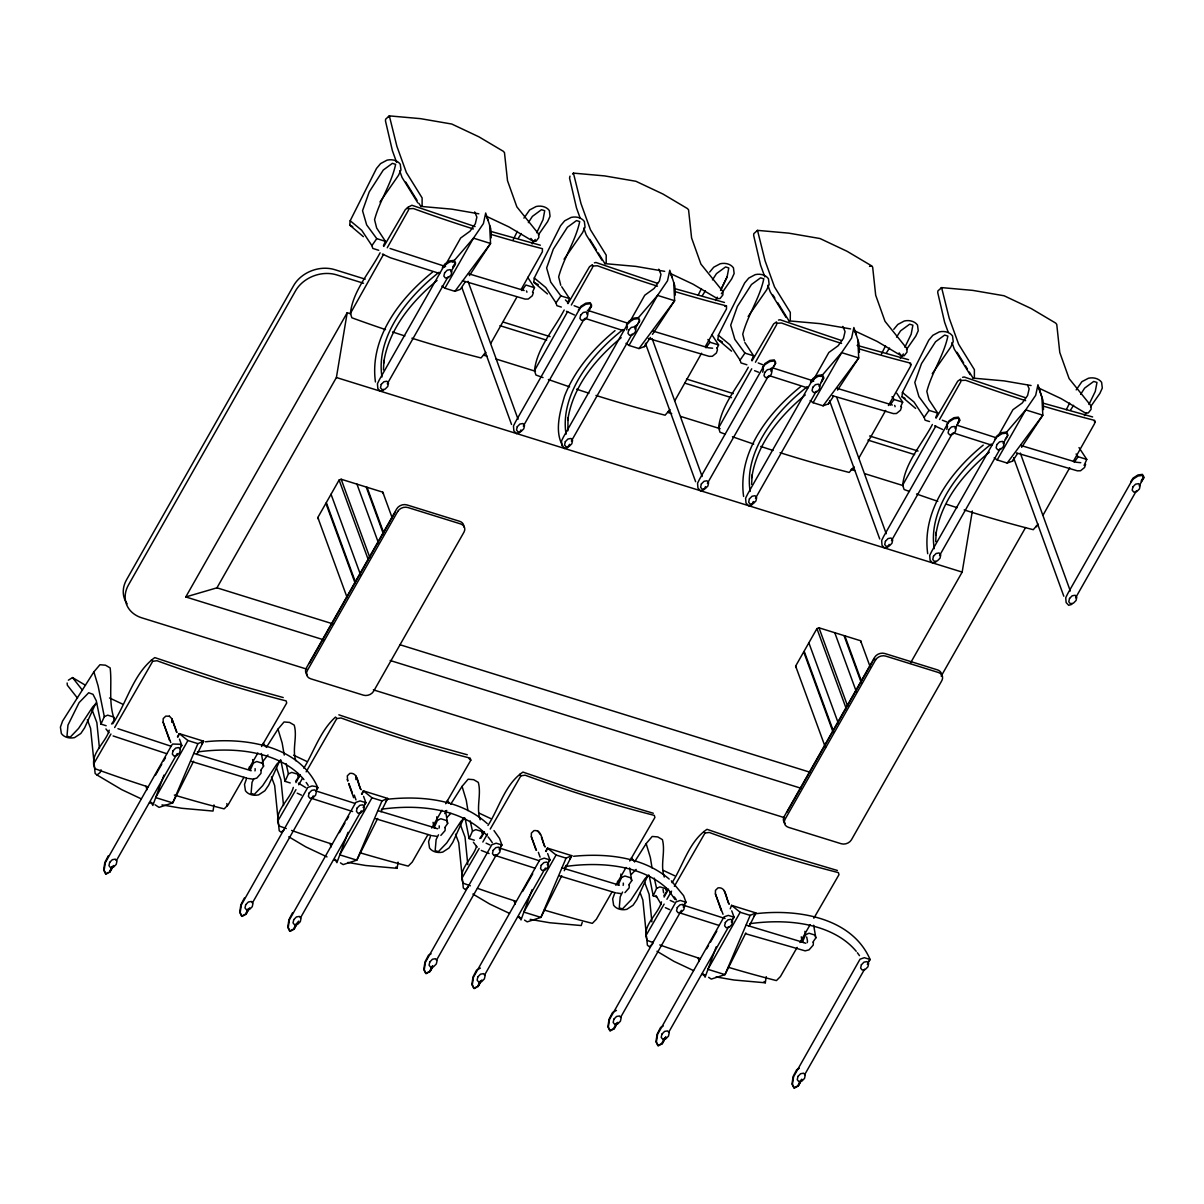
<?xml version="1.0" encoding="UTF-8"?>
<svg xmlns="http://www.w3.org/2000/svg" width="1204" height="1204" viewBox="0 0 1204 1204"><rect width="100%" height="100%" fill="white"/><g stroke="black" fill="none" stroke-linecap="round" stroke-linejoin="round"><path stroke-width="1.5" d="M169.538 740.445L163.142 722.204L163.202 718.622L165.776 716.124L169.418 716.214M171.796 722.34L171.856 718.743L177.018 732.423M347.67 780.779L347.294 775.858L349.852 773.359C358.461 772.155 357.738 784.707 361.11 789.673M355.887 779.575L355.932 775.993L360.598 789.342M535.961 850.024L531.325 836.69L531.37 833.108L533.944 830.609C542.553 829.39 541.83 841.957 545.201 846.909M721.226 910.54L715.417 893.925L715.462 890.343L718.035 887.845C726.629 886.641 725.922 899.192 729.293 904.159M383.444 369.914L383.925 360.447L383.624 363.156C388.486 329.429 411.587 301.557 437.067 280.457M751.627 484.399L752.109 474.933M935.719 541.649L936.2 532.183L935.884 534.892C940.745 501.165 963.847 473.277 989.342 452.177M261.148 770.47L260.952 773.389L256.768 778.145L252.87 779.139L248.385 778.476M445.239 827.705L445.044 830.625L440.86 835.38M629.331 884.955L629.12 887.875L624.951 892.631M813.407 942.19L813.212 945.11L809.043 949.866L805.145 950.859L745.517 933.717M363.382 236.676L349.717 225.073L350.183 220.753L376.491 168.47L380.569 163.594L387.071 160.147A13.47 10.836 -20.1 0 1 400.27 164.256L400.962 169.93L398.509 175.317L379.967 202.001M547.459 293.926L533.808 282.323L534.275 278.004L560.582 225.72L564.661 220.829L571.163 217.397A13.47 10.836 -20.1 0 1 584.361 221.491L585.054 227.165L582.601 232.568L564.059 259.251M731.55 351.162L717.9 339.558L718.352 335.239L744.674 282.955L748.753 278.079L755.254 274.632A13.47 10.836 -20.1 0 1 768.438 278.741L769.145 284.415L766.692 289.803L748.135 316.486M915.642 408.412L901.992 396.808L902.443 392.489L928.751 340.205L932.829 335.314L939.346 331.883A13.47 10.836 -20.1 0 1 952.53 335.976L953.222 341.65L950.769 347.053L932.227 373.737M347.188 312.739L185.777 596.943L216.946 587.823L336.398 377.514L347.188 312.739L350.785 313.853M910.299 663.389L962.162 572.096L972.335 511.023M751.793 477.642C756.654 443.915 779.771 416.042 805.25 394.942M720.79 289.983L727.096 276.935L728.796 267.95L725.576 266.942L716.47 273.624L712.452 279.885M626.682 329.896L627.419 326.615M762.719 372.202L763.456 368.906M946.811 429.437L947.548 426.156M101.046 769.792L100.173 772.471L96.997 774.985L95.131 773.48L90.571 728.3L87.35 719.706M653.305 941.513L652.433 944.192L649.257 946.705L647.391 945.215L646.488 936.17M347.866 862.44L365.7 865.51L397.109 868.31L398.072 862.154M582.254 922.369L581.201 925.545L549.792 922.746L530.166 919.374M716.034 976.926L733.883 979.996L765.292 982.795L766.241 976.64M533.372 292.602L532.288 295.763L528.27 299.028L525.155 299.104L462.456 280.667M901.555 407.087L900.457 410.248L896.453 413.514L893.338 413.589L832.431 395.695M1085.632 464.323L1084.548 467.498L1080.545 470.764L1077.414 470.839L1016.522 452.945M246.685 778.266L244.502 784.406L245.435 790.757A13.47 10.836 -20.1 0 0 258.634 794.866L264.895 790.742L268.703 785.113L279.9 760.431M430.761 835.516L428.579 841.641L429.527 847.992A13.47 10.836 -20.1 0 0 442.726 852.101L448.987 847.992L452.779 842.364L463.976 817.666M614.853 892.751L612.67 898.891L613.619 905.242A13.47 10.836 -20.1 0 0 626.802 909.336L633.063 905.227L636.871 899.599L647.331 876.557M163.94 775.12L152.833 805.446L150.997 802.135M177.996 737.089L179.276 733.627L203.596 741.182L196.914 754.532M348.031 832.355L336.924 862.681L335.088 859.37M362.088 794.324L363.367 790.862L387.688 798.433L381.006 811.782M532.108 889.606L521.016 919.931L519.18 916.62M546.164 851.574L547.444 848.113L571.78 855.668L564.255 870.688M716.199 946.841L705.108 977.166L703.271 973.855M730.256 908.809L731.535 905.348L755.856 912.918L749.189 926.267M490.826 234.313A774.819 333.523 29.6 0 0 542.432 248.671L542.372 251.771L521.182 289.411M674.902 291.549A774.819 333.523 29.6 0 0 726.524 305.906L726.463 309.007L705.273 346.662M858.994 348.799A774.819 333.523 29.6 0 0 910.615 363.156L910.555 366.257L888.432 405.537M1043.085 406.034A774.819 333.523 29.6 0 0 1094.707 420.392L1094.632 423.492L1073.441 461.147M201.76 744.403L203.596 741.182L197.907 743.651L172.714 802.902L159.048 807.372L155.03 804.754M385.852 801.638L387.688 798.433L381.999 800.886L356.805 860.153L343.14 864.607L340.446 862.862M569.928 858.888L571.78 855.668L566.076 858.136L540.897 917.388L527.217 921.858L524.538 920.112M754.02 916.124L755.856 912.918L750.167 915.371L724.974 974.638L711.308 979.093L708.629 977.347M383.85 246.399L405.432 209.466L408.337 207.419L408.472 210.128L387.252 247.768M567.942 303.649L589.524 266.716L592.413 264.654L592.564 267.378L571.343 305.018M752.018 360.884L773.615 323.951L776.505 321.904L776.655 324.613L755.435 362.253M936.11 418.134L957.707 381.201L960.596 379.14L960.747 381.864L939.526 419.504M106.163 725.726L100.97 724.101L104.312 716.651L98.096 685.874L93.882 671.877L99.947 664.728L105.5 665.195L110.151 667.904C112.198 685.166 108.179 702.715 114.485 719.811L111.566 723.995M383.414 245.812L385.415 241.327L376.671 228.023L374.564 219.715C379.636 200.481 391.571 183.67 395.619 164.346L392.399 163.338L383.293 170.035L369.222 191.918L362.539 210.715L366.663 224.907L376.762 238.633L385.415 241.327M252.629 759.589L253.397 763.005L250.056 770.47L249.333 766.873M290.254 782.961L285.047 781.351L288.403 773.886L286.116 763.637M532.499 292.166L534.501 287.696L527.698 277.341M567.505 303.047L569.507 298.577L561.726 286.748M437.609 828.788L434.132 827.705L437.488 820.24L436.721 816.824M474.331 840.211L469.139 838.586L472.48 831.136L470.207 820.872M717.253 347.911L718.592 344.931L711.79 334.577M751.597 360.297L753.599 355.812L744.855 342.508M620.812 874.074L621.565 877.49L618.224 884.955L617.517 881.358M656.692 896.905L653.23 895.836L656.571 888.371L654.299 878.122M900.682 406.651L902.684 402.181L896.845 393.302M935.674 417.532L937.69 413.062L928.931 399.758L926.839 391.435C931.896 372.217 943.846 355.406 947.894 336.067L944.658 335.073L935.553 341.755L921.496 363.638L914.799 382.451L918.923 396.643L929.021 410.368L937.69 413.062M805.777 943.274L802.315 942.19L805.657 934.725L804.904 931.309M1084.097 465.391L1086.776 459.416L1078.995 447.587M95.808 703.181L84.611 727.878L80.803 733.507L74.543 737.616A13.47 10.836 -20.1 0 1 61.359 733.507L60.411 727.156L62.593 721.03L93.882 671.877M536.698 232.733L543.019 219.7L544.72 210.7L541.484 209.692L532.379 216.389L528.36 222.635M904.881 347.219L911.187 334.185L912.888 325.185L909.667 324.177L900.547 330.874L896.529 337.12M1088.973 404.469L1095.279 391.42L1096.979 382.436L1093.744 381.427L1084.638 388.109L1080.62 394.37M715.597 300.548L717.238 297.177M720.534 290.42L727.096 276.935M520.971 429.903L519.631 432.612L516.411 433.56L513.867 430.821L513.461 426.005L515.462 421.942L578.341 311.234L580.855 307.366L585.746 304.266L590.171 303.724L591.525 306.057L586.905 314.169M819.051 386.349L823.656 378.237L822.302 375.904L817.892 376.446L812.986 379.561L810.488 383.414L747.609 494.122L745.607 498.2L745.998 503.016L748.557 505.74L751.778 504.807L753.102 502.083M889.139 544.389L887.815 547.098L884.594 548.046L882.035 545.307L881.644 540.491L883.646 536.427L946.525 425.719L949.023 421.851L953.929 418.751L958.339 418.194L959.693 420.542L955.088 428.654M253.623 779.154L252.027 782.359L251.079 793.391L254.3 794.399L262.668 785.67L276.845 764.104L280.607 760.446M261.599 763.065L267.98 754.923M438.512 834.778L436.119 839.609L435.171 850.641L438.391 851.634L446.759 842.92L460.936 821.339L464.699 817.697M622.603 892.029L620.211 896.845L619.262 907.876L622.483 908.885L630.851 900.156L645.028 878.589L648.775 874.932M513.235 239.626L517.344 231.364M523.936 218.135L529.655 209.947L536.156 206.501A13.47 10.836 -20.1 0 1 549.355 210.61L550.047 216.284L547.594 221.671L538.323 235.021M698.139 295.221L701.435 288.599M881.403 354.111L885.527 345.849M1066.323 409.706L1069.603 403.084M1076.195 389.87L1081.914 381.668L1088.431 378.237A13.47 10.836 -20.1 0 1 1101.615 382.33L1102.307 388.019L1099.869 393.407L1090.583 406.741M193.588 761.199L172.714 802.902L155.632 797.59L187.914 740.535L197.907 743.651M377.665 818.449L356.805 860.153L339.724 854.84L371.991 797.785L381.999 800.886M561.756 875.684L540.897 917.388L523.8 912.075L556.082 855.021L566.076 858.136M745.848 932.934L724.974 974.638L707.892 969.325L740.174 912.271L750.167 915.371M108.375 855.683L104.823 862.485L103.664 870.025L105.576 873.893L108.149 872.509M109.444 871.816L112.273 866.383M179.953 748.692L181.804 745.457L179.802 744.238L172.684 744.042L171.72 745.171L105.305 862.681L104.146 870.221L106.057 874.089L109.91 872.012L112.755 866.579M244.412 897.988L240.86 904.776L239.701 912.331L241.613 916.199L245.481 914.122L248.31 908.674M315.99 790.998L317.841 787.762L315.839 786.543L312.062 785.956L307.757 787.461L241.327 904.972L240.183 912.527L242.094 916.394L245.947 914.318L248.792 908.869M292.467 912.918L288.915 919.721L287.756 927.276L289.667 931.144L293.535 929.067L296.365 923.619M363.126 807.568L365.896 802.692L360.116 800.901L355.812 802.406L289.381 919.916L288.238 927.471L290.149 931.339L294.002 929.262L297.554 922.46M432.402 965.924L429.572 971.357L425.704 973.434L423.793 969.566L424.952 962.026L428.489 955.223L431.062 953.839M499.163 849.858L501.917 844.997L496.153 843.206L491.849 844.711L425.418 962.222L424.259 969.762L426.171 973.63L430.039 971.553L432.868 966.12M477.612 986.302L480.456 980.869M547.218 864.803L549.972 859.942L544.208 858.151L539.904 859.656L473.473 977.166L472.314 984.706L474.226 988.574L478.093 986.497L480.923 981.064M616.493 1023.159L613.649 1028.607L609.796 1030.684L607.885 1026.816L609.043 1019.261L612.58 1012.474L616.448 1010.397M683.24 907.109L686.009 902.247L680.245 900.441L675.941 901.946L609.51 1019.457L608.351 1027.012L610.262 1030.88L614.13 1028.803L616.96 1023.355M664.548 1038.104L661.703 1043.552L657.851 1045.629L655.939 1041.761L657.098 1034.206L660.635 1027.403L663.208 1026.019M731.295 922.053L734.064 917.177L728.3 915.386L723.995 916.891L657.565 1034.402L656.406 1041.957L658.317 1045.824L662.185 1043.748L665.722 1036.945M800.585 1080.409L797.74 1085.842L793.887 1087.919L791.976 1084.051L793.12 1076.511L796.672 1069.709L799.245 1068.324M867.331 964.344L870.101 959.483L864.337 957.692L860.032 959.197L793.602 1076.707L792.443 1084.247L794.354 1088.115L798.222 1086.038L801.759 1079.251M303.859 768.212C314.093 751.206 320.475 730.647 335.495 717.072L336.804 718.547L306.162 771.824M487.951 825.462C499.254 807.959 504.852 784.271 522.927 772.08L575.783 790.185L653.305 813.242M672.043 882.698C683.345 865.209 688.944 841.506 707.019 829.315L759.874 847.435L837.397 870.477M411.903 338.204A775.557 333.839 29.6 0 0 481.013 357.949L485.859 352.366M595.98 395.439A775.557 333.839 29.6 0 0 665.105 415.199L669.951 409.601M780.072 452.689A775.557 333.839 29.6 0 0 849.196 472.435L854.027 466.851M964.163 509.924A775.557 333.839 29.6 0 0 1033.273 529.685L1038.119 524.086M385.521 329.595A775.557 333.839 29.6 0 1 351.854 317.781L350.424 313.371L383.564 254.315M543.034 377.589A775.557 333.839 29.6 0 1 535.931 375.031L534.501 370.621L567.656 311.55M725.35 434.208A775.557 333.839 29.6 0 1 720.022 432.266L718.592 427.856L751.732 368.8M909.441 491.443A775.557 333.839 29.6 0 1 904.114 489.516L902.684 485.107L935.824 426.035M109.218 730.151C106.253 742.567 88.298 754.682 95.086 768.739A774.819 333.523 29.6 0 0 148.092 786.904M112.74 723.754C127.082 702.278 133.238 673.322 154.759 657.595L231.74 683.21L283.211 697.537M293.309 787.401C290.345 799.802 272.39 811.932 279.177 825.989A774.819 333.523 29.6 0 0 286.281 828.548M295.943 782.6L300.338 774.608M476.513 846.231C473.548 858.061 456.572 869.785 463.269 883.224A774.819 333.523 29.6 0 0 470.373 885.798M480.923 838.24L484.429 831.859M661.493 901.886C658.528 914.287 640.558 926.418 647.361 940.474A774.819 333.523 29.6 0 0 652.688 942.401M664.126 897.085L668.521 889.094M444.201 267.213L460.665 238.001L469.996 231.228L475.309 223.809L476.874 217.096L474.692 211.934M490.765 343.426L516.576 297.599M629.21 322.838L644.757 295.236L654.088 288.478L659.401 281.044L660.966 274.331L658.784 269.184M626.02 343.321L629 345.458L638.993 348.558L644.396 346.632L646.217 343.381M674.857 400.676L701.586 353.208M812.384 381.698L828.849 352.486L838.18 345.714L843.492 338.294L845.057 331.582L842.875 326.419M810.111 400.571L813.091 402.708L823.084 405.808L828.472 403.867L830.308 400.631M858.949 457.911L885.677 410.444M998.297 435.697L1012.925 409.721L1022.271 402.964L1027.584 395.529L1029.149 388.817L1027.689 385.385M994.203 457.806L997.168 459.943L1007.161 463.043L1012.564 461.117L1014.4 457.866M1043.04 515.161L1069.754 467.694M109.91 872.012L113.597 865.525M116.367 860.664L177.199 753.569M387.282 383.835L448.114 276.739M450.883 271.863L455.488 263.751L454.134 261.418L449.709 261.96L444.818 265.076L442.304 268.928L379.426 379.636L377.439 383.715L377.83 388.531L380.374 391.255L383.594 390.322M347.113 597.545L317.826 517.524L339.107 480.035L341.168 479.237L382.797 492.18L383.459 493.821M309.262 663.479L395.153 512.257M245.947 914.318L249.634 907.831M252.404 902.955L313.221 795.874M523.319 426.126L584.151 319.03M294.002 929.262L298.607 921.15M300.458 917.899L361.275 810.804M569.537 444.321L567.686 447.557L564.465 448.505C553.434 433.636 559.875 412.265 564.586 395.996C574.805 369.989 593.617 348.197 615.033 330.633M571.373 441.07L632.205 333.975M634.959 329.113L639.58 321.001L638.225 318.654L633.801 319.21L628.909 322.311L626.396 326.164L563.517 436.886L561.515 440.95L561.922 445.766M430.039 971.553L432.808 966.692M436.495 960.205L496.394 854.735M705.559 486.612L703.723 489.862L700.502 490.811L697.944 488.071L697.552 483.255L699.554 479.177L762.433 368.469L764.946 364.616L769.838 361.501L774.262 360.959L775.602 363.292L770.996 371.419M707.41 483.376L768.242 376.28M478.093 986.497L481.781 980.011M484.535 975.15L545.367 868.054M751.778 504.807L753.614 501.556M755.465 498.321L816.282 391.225M825.553 747.85L795.633 666.098L816.929 628.608L818.991 627.811L860.604 640.754L861.281 642.409M614.13 1028.803L617.818 1022.316M620.572 1017.44L681.404 910.359M891.502 540.611L952.319 433.515M787.085 812.053L872.042 662.456M662.185 1043.748L665.872 1037.261M668.626 1032.385L728.54 926.914M939.556 555.556L1000.374 448.46M1003.143 443.599L1007.748 435.487L1006.394 433.139L1001.984 433.696L997.078 436.796L994.579 440.649L931.7 551.372L929.699 555.435L930.09 560.251L932.649 562.99L935.869 562.042M941.167 676.166L1025.567 527.548M798.222 1086.038L801.894 1079.552M804.663 1074.69L864.577 969.22M1075.578 597.861L1136.41 490.765M1139.18 485.904L1143.785 477.777L1142.43 475.445L1138.021 475.986L1133.114 479.102L1130.616 482.954L1067.722 593.662L1065.736 597.741L1066.127 602.557L1068.685 605.296L1071.906 604.348M110.949 734.019L93.536 764.149M114.651 727.547L152.712 661.297L151.403 659.837M441.928 286.085L444.908 288.223L473.473 238.151L483.421 223.553L485.694 213.018L490.72 228.594L491.217 237.835M295.958 789.643L277.612 821.399M298.743 784.782L302.46 778.296M629 345.458L657.55 295.401L667.513 280.803L669.785 270.253L674.812 285.83L675.309 295.07M479.132 848.504L461.704 878.634M482.834 842.032L487.469 833.92M490.254 829.059L520.896 775.782L519.586 774.322M813.091 402.708L841.641 352.637L851.604 338.038L853.877 327.503L858.904 343.08L859.4 352.32M664.141 904.129L645.795 935.884M666.926 899.268L671.561 891.171M674.345 886.31L704.987 833.033L703.678 831.558M997.168 459.943L1025.733 409.887L1035.696 395.288L1037.953 384.738L1041.896 397.215L1042.814 415.199L1021.639 447.346M155.346 775.406L161.787 764.164M163.624 760.943L165.475 757.737M177.44 736.833L179.276 733.627L187.914 740.535M243.945 777.287L228.158 804.829L224.155 808.877A774.819 333.523 29.6 0 1 174.339 795.046M248.581 769.19L257.867 752.982M261.584 746.495L286.718 702.97L286.146 700.894A775.557 333.839 29.6 0 1 156.971 660.725L152.712 661.297M339.438 832.656L344.961 823.009M346.797 819.789L348.633 816.583M361.516 794.083L363.367 790.862L371.991 797.785M428.022 834.522L412.235 862.079L408.246 866.112A774.819 333.523 29.6 0 1 360.222 852.823M431.739 828.051L441.958 810.217M445.676 803.745L470.809 760.206L470.222 758.129A775.557 333.839 29.6 0 1 341.063 717.975L336.804 718.547M522.596 891.502L532.725 873.818M545.608 851.318L547.444 848.113L556.082 855.021M564.405 868.535L566.256 865.315M612.114 891.773L596.326 919.314L592.338 923.363A774.819 333.523 29.6 0 1 544.313 910.073M615.831 885.286L626.05 867.467M629.752 860.98L654.901 817.456L654.314 815.379A775.557 333.839 29.6 0 1 525.155 775.21L520.896 775.782M706.688 948.737L708.524 945.531M710.375 942.311L716.816 931.068M797.138 947.397L780.418 976.564L776.429 980.598A774.819 333.523 29.6 0 1 728.405 967.309M799.923 942.536L810.126 924.702M813.844 918.231L838.977 874.691L838.405 872.614A775.557 333.839 29.6 0 1 709.246 832.461L704.987 833.033M380.103 252.78C369.914 272.194 352.772 290.916 350.424 313.371M564.194 310.015C554.006 329.429 536.849 348.167 534.501 370.621M748.286 367.265C738.097 386.68 720.94 405.402 718.592 427.856M932.378 424.5C922.174 443.915 905.032 462.652 902.684 485.107M266.566 747.067L277.973 729.127L284.039 721.964L289.592 722.43L294.227 725.139C297.554 736.908 291.985 748.978 295.778 760.762M450.657 804.317L462.065 786.362L468.115 779.214L473.669 779.68L478.319 782.389C481.585 794.76 475.926 807.448 480.17 819.819M634.749 861.552L646.157 843.613L652.207 836.449L657.76 836.915L662.411 839.624C665.677 852.011 660.018 864.698 664.262 877.054M444.758 813.573L446.759 810.442M518.307 238.272L521.317 233.576M702.399 295.522L705.409 290.826M886.49 352.757L889.5 348.061M1070.582 410.007L1073.592 405.312M442.319 267.875L444.833 264.022L449.724 260.907L454.149 260.365L455.503 262.698L452.99 266.551M452.975 267.604L455.488 263.751M578.356 310.165L580.87 306.313L585.761 303.212L590.186 302.655L591.54 305.003L589.027 308.856M589.012 309.91L591.525 306.057M626.411 325.11L628.924 321.257L633.816 318.142L638.24 317.6L639.595 319.948M637.894 323.575L639.58 321.001M762.448 367.416L764.961 363.563L769.853 360.447L774.277 359.906L775.617 362.238M773.931 365.865L775.602 363.292M810.503 382.36L813.001 378.507L817.907 375.392L822.317 374.85L823.671 377.183L822.001 379.757M821.158 382.089L823.656 378.237M946.54 424.651L949.038 420.798L953.944 417.698L958.354 417.141L959.708 419.489L958.038 422.062M957.195 424.395L959.693 420.542M994.594 439.595L997.093 435.743L1001.999 432.627L1006.409 432.086L1007.763 434.433M1005.25 439.34L1007.748 435.487M1130.631 481.901L1133.13 478.048L1138.036 474.933L1142.446 474.391L1143.8 476.724L1141.287 480.577M1141.272 481.645L1143.785 477.777M465.346 281.736L460.304 289.381L454.901 291.323L444.908 288.223M469.379 275.611L490.555 243.464L489.637 225.494M644.396 346.632L650.446 337.451M652.463 334.381L674.631 300.714L673.728 282.729M828.472 403.867L833.514 396.221M837.548 390.096L858.723 357.949L857.805 339.979M1012.564 461.117L1017.606 453.457M378.718 250.281L372.804 248.445L371.901 245.631L376.762 238.633M532.138 243.915L535.238 239.461M521.949 290.585L525.847 285.002L534.501 287.696M561.335 307.065L556.895 305.696L555.992 302.866L560.853 295.883L550.755 282.157L546.631 267.965L553.313 249.153L567.385 227.27L576.49 220.588L579.711 221.581C575.662 240.92 563.713 257.731 558.656 276.95L560.763 285.273M260.651 770.364L263.571 766.165L261.388 753.493M295.657 781.245L298.577 777.047L297.945 773.435M721.377 293.746L731.686 278.922L734.139 273.534L733.447 267.845A13.47 10.836 -20.1 0 0 720.248 263.751L713.746 267.183L709.668 272.074M706.041 347.836L709.939 342.237L707.922 339.498M746.886 364.767L740.987 362.931L740.069 360.116L744.93 353.118L734.846 339.393L730.708 325.2L737.405 306.403L751.462 284.52L760.582 277.823L763.803 278.831C759.754 298.156 747.804 314.966 742.748 334.2L744.433 340.852M444.743 827.599L447.662 823.416L445.48 810.744M479.749 838.481L482.669 834.297L482.036 830.67M900.321 358.401L903.406 353.946M906.507 349.506L915.777 336.157L918.231 330.769L917.523 325.095A13.47 10.836 -20.1 0 0 904.339 320.986L897.838 324.433L893.759 329.324M890.132 405.071L894.03 399.487L891.998 396.733M929.503 421.55L925.078 420.181L924.16 417.352L929.021 410.368M628.834 884.85L631.754 880.651L629.572 867.979M663.84 895.731L666.745 891.532L666.128 887.92M1084.413 415.636L1086.475 412.671M1074.224 462.321L1078.107 456.722L1076.09 453.983M812.926 942.085L815.83 937.901L813.663 925.229M454.901 291.323L490.555 243.464L473.473 238.151L452.915 262.096M638.993 348.558L674.631 300.714L657.55 295.401L638.21 317.931M823.084 405.808L858.723 357.949L841.641 352.637L821.083 376.581M1007.161 463.043L1042.814 415.199L1025.733 409.887L1006.378 432.417M180.841 746.585L181.804 745.457L179.471 739.106M316.878 788.876L317.841 787.762C299.781 745.983 246.113 737.315 205.463 741.784M364.932 803.82L365.896 802.692L363.563 796.341M500.969 846.126L501.917 844.997L499.525 838.451L494.001 830.594M549.024 861.071L549.972 859.942L547.654 853.591M685.061 903.361L686.009 902.247L683.616 895.686L671.35 880.846M733.116 918.306L734.064 917.177L731.746 910.826M869.137 960.611L870.101 959.483C851.71 917.132 797.063 908.824 755.931 913.701M388.456 116.803L389.343 115.885L420.542 118.654L451.801 124.042L478.876 136.804L503.392 151.343L504.476 152.667L507.516 180.735L516.847 206.847L538.835 234.223L538.79 237.67L536.006 241.251L533.267 241.357L508.886 226.894L485.724 215.983M569.989 176.145L569.552 178.102L576.475 207.886L580.117 217.969M572.547 174.038L573.435 173.12L604.619 175.904L635.893 181.277L662.968 194.04L687.484 208.593L688.568 209.902L691.593 237.971L700.924 264.097L722.927 291.458L722.882 294.92L720.097 298.487L717.358 298.607L692.977 284.144L669.8 273.218M756.639 231.288L757.512 230.37L788.71 233.14L819.984 238.527L847.059 251.29L871.576 265.828L872.659 267.153L875.684 295.221L885.015 321.333L907.018 348.708L906.973 352.155L904.174 355.737L901.45 355.842L877.069 341.379L853.892 330.468M940.715 288.524L941.603 287.605L972.802 290.39L1004.076 295.763L1031.151 308.525L1055.667 323.078L1056.751 324.388L1059.776 352.456L1069.107 378.583L1091.11 405.944L1091.05 409.405L1088.265 412.972L1085.526 413.092L1061.145 398.629L1037.983 387.703M447.271 817.095L450.868 813.392M631.363 874.33L636.163 869.408M68.372 680.185L72.526 677.581L85.424 685.226M96.516 703.211L92.768 706.853L78.576 728.435L70.223 737.149L66.988 736.156L67.951 725.124L79.103 702.609L88.69 692.751L92.994 694.317L96.305 700.788L100.97 724.101M432.387 272.239C399.848 298.366 369.402 337.842 375.437 381.969M621.159 337.692C595.679 358.792 572.562 386.68 567.701 420.407L568.017 417.698L567.882 430.791M800.555 386.725C768.017 412.852 737.57 452.328 743.605 496.454M983.216 445.119C951.326 471.155 921.707 510.225 927.697 553.705M284.264 829.706L281.089 832.22L279.223 830.73L274.662 785.535L271.442 776.941M468.341 886.957L465.18 889.47L463.314 887.965L462.396 878.935M407.298 207.63L411.888 205.267L475.098 226.593M634.613 326.404L637.067 324.854M770.65 368.71L773.103 367.16M480.411 968.091L476.543 970.168L473.006 976.971L471.848 984.511L473.759 988.379L476.332 986.994M104.312 716.651L107.668 715.161L113.567 716.997L114.485 719.811M253.397 763.005L256.753 761.515L262.668 763.351L263.571 766.165M288.403 773.886L291.759 772.396L297.659 774.232L298.577 777.047M437.488 820.24L440.845 818.75L446.744 820.586L447.662 823.416M472.48 831.136L475.851 829.646L481.75 831.482L482.669 834.297M621.565 877.49L624.936 876L630.836 877.836L631.754 880.651M656.571 888.371L659.927 886.881L665.842 888.718L666.745 891.532M805.657 934.725L809.013 933.235L814.927 935.072L815.83 937.901M418.917 203.356L420.813 206.396L422.092 205.824L422.122 197.923L406.35 172.488L396.899 146.331L389.343 115.885L385.641 119.181L385.461 120.867L392.384 150.65L396.628 162.405M598.298 253.006L604.89 263.631L606.184 263.074L606.214 255.173L590.442 229.738L580.99 203.581L573.435 173.12M777.679 302.655L788.981 320.881L790.275 320.309L790.306 312.408L774.533 286.973L765.082 260.817L757.512 230.37L753.809 233.666L753.644 235.352L760.567 265.136L764.811 276.89M969.31 372.051L973.073 378.116L974.367 377.559L974.397 369.658L958.625 344.224L949.173 318.067L941.603 287.605L937.901 290.901L937.735 292.587L944.643 322.371L948.285 332.454M869.514 266.385L871.576 265.828M594.4 262.818L595.98 262.502L657.459 283.301M778.491 320.068L780.072 319.752L841.551 340.551M962.583 377.303L964.163 376.987L1025.642 397.787M724.823 306.358L726.012 306.207M387.748 799.215C422.077 795.558 460.575 799.546 487.259 823.596M573.631 856.27C606.53 853.109 643.117 856.842 669.198 879.055M409.074 208.759L413.363 208.533A774.819 333.523 29.6 0 0 473.383 228.941M593.166 265.994L597.455 265.768A774.819 333.523 29.6 0 0 657.459 286.176M777.257 323.244L781.546 323.018A774.819 333.523 29.6 0 0 841.551 343.426M961.334 380.479L965.623 380.253A774.819 333.523 29.6 0 0 1025.642 400.661M712.617 348.212L708.268 347.775L652.628 330.965M1080.786 462.697L1076.451 462.261L1020.811 445.45M420.813 206.396L451.831 209.15L478.816 213.8M604.89 263.631L635.923 266.4L664.698 271.351M788.981 320.881L820.014 323.635L850.581 328.903M973.073 378.116L1004.091 380.885L1031.075 385.521M432.477 835.711L436.962 836.374M616.568 892.962L621.053 893.624M149.492 802.737L153.058 803.354M161.983 804.889L181.623 808.26L213.033 811.06L213.981 804.904M333.583 859.987L337.15 860.589M517.675 917.222L521.242 917.839M701.766 974.472L705.333 975.074M490.675 231.379L540.37 245.21M674.767 288.629L724.462 302.46M857.082 345.382L908.553 359.695M1042.95 403.114L1092.63 416.945M467.287 754.773L415.832 740.46L338.836 714.83M468.537 273.729L524.176 290.525M836.72 388.215L892.36 405.011M648.339 338.459L709.246 356.354L712.362 356.279L716.38 353.013L717.464 349.837L716.832 347.896M193.904 753.403L251.215 770.711M377.996 810.638L435.306 827.961M562.072 867.888L619.398 885.196M746.164 925.124L803.489 942.446M191.466 761.455L247.106 778.251M375.558 818.69L431.198 835.501M559.634 875.94L615.274 892.736M560.853 295.883L569.507 298.577M709.939 342.237L718.592 344.931M744.93 353.118L753.599 355.812M894.03 399.487L902.684 402.181M1078.107 456.722L1086.776 459.416M365.218 279.147L334.697 269.651A31.214 25.118 -20.1 0 0 293.58 285.694L126.601 579.666A31.214 25.118 -20.1 0 0 127.127 603.791M503.422 322.13L550.093 336.638M686.521 379.064L733.191 393.573M869.619 435.983L918.08 451.064M363.533 283.241L336.608 274.873A31.214 25.118 -20.1 0 0 295.492 290.916L128.512 584.873A31.214 25.118 -20.1 0 0 141.801 617.833L306.945 669.183M499.961 325.667L546.631 340.175M684.835 383.158L731.505 397.666M867.933 440.092L914.604 454.6M483.466 355.105L487.048 356.218M496.018 359.018L535.464 371.283M668.145 412.536L671.727 413.649M680.696 416.433L720.142 428.699M851.032 469.409L854.614 470.523M865.375 473.864L903.03 485.573M336.398 377.514L962.162 572.096M216.946 587.823L333.493 624.063M399.833 644.697L810.427 772.366M185.777 596.943L323.831 639.866M390.171 660.499L800.78 788.184M373.36 689.847L784.421 817.666M957.3 425.298L996.084 437.714M773.209 368.063L813.769 381.036M587.356 310.256L627.916 323.229M445.585 266.551L390.051 248.475M953.162 432.838L991.87 445.224M769.07 375.603L807.779 387.974M584.993 318.353L623.687 330.739M439.611 273.489L390.337 257.731L382.36 254.074M682.849 905.002L725.064 918.517M498.757 847.766L539.226 860.709M316.426 791.088L355.135 803.459M171.043 746.224L117.947 728.691M680.23 913.023L719.014 925.424M489.08 853.531L481.284 850.43M494.377 855.216L534.922 868.189M312.047 798.538L352.591 811.511M166.739 753.704L113.116 735.945M942.311 420.196L946.72 421.927M942.612 429.467L934.62 425.81M758.219 362.961L762.629 364.677M754.547 370.666L758.52 372.217M574.127 305.711L578.552 307.441M574.428 314.981L566.452 311.324M670.207 900.411L674.044 902.187M665.376 907.665L669.65 909.637M486.115 843.176L489.953 844.952M305.876 787.702L298.411 783.127M297.207 793.18L301.467 795.152M663.404 870.462L674.631 875.744M479.312 813.212L490.54 818.494M293.625 755.209L306.448 761.259M693.579 970.605L673.939 961.349L656.978 951.28M109.534 697.974L122.356 704.009M509.488 913.369L489.847 904.114L472.886 894.045M327.036 856.902L305.771 846.864L288.794 836.795M141.32 798.884L121.679 789.628L96.997 774.985M901.992 396.808L904.987 398.343M717.9 339.558L722.4 341.876M533.808 282.323L538.308 284.626M349.717 225.073L352.727 226.608M724.176 890.509L728.766 903.828M715.417 893.925L723.017 914.242M531.325 836.69L536.487 850.34M347.234 779.439L347.851 780.884M163.142 722.204L170.757 742.522M469.124 758.625L470.809 760.206M731.535 905.348L740.174 912.271M902.443 392.489L913.986 402.016L924.16 417.352M718.352 335.239L729.895 344.78L740.069 360.116M534.275 278.004L545.803 287.53L555.992 302.866M350.183 220.753L361.712 230.295L371.901 245.631M1094.195 420.693L1095.204 422.107M910.104 363.442L911.112 364.857M537.526 830.67L540.461 834.568M169.358 716.184L171.916 718.788M565.428 299.931L567.204 301.813M764.104 981.501L765.292 982.795M395.935 867.015L397.109 868.31M899.087 352.922L901.45 355.842M530.919 238.437L533.267 241.357M661.237 904.46L655.969 895.55M477.145 847.225L473.398 842.243M105.937 728.947L108.977 732.739M631.378 857.699L634.674 861.898M447.301 800.464L449.498 803.264M263.209 743.214L266.505 747.413M72.526 677.581L82.414 690.178M77.523 698.185L67.349 685.226L67.138 682.999M669.921 892.224L675.038 899.508M957.06 352.305L963.651 362.931M965.533 365.971L967.429 369.011M970.093 374.625L954.351 349.25L951.928 342.523M772.983 295.07L774.864 298.095M786.001 317.374L770.274 292L767.836 285.288M589.825 239.34L596.416 249.965M601.925 260.139L586.182 234.765L583.759 228.038M405.748 182.105L417.036 200.315M417.833 202.889L402.091 177.515L399.668 170.802M227.39 805.777L226.834 803.565M1039.007 388.907L1042.995 400.315L1043.492 409.556M854.193 329.941L856.375 335.088M670.101 272.706L672.283 277.853M486.747 217.172L488.207 220.603M795.633 666.098L796.295 667.738M317.826 517.524L318.488 519.165M1036.373 525.982L1036.689 526.78M852.281 468.732L852.598 469.53M668.19 411.497L668.506 412.295M484.098 354.247L484.414 355.045M644.727 882.592L649.122 894.316L651.891 921.843M640.272 893.142L642.846 900.02L646.127 932.558M460.003 823.671L465.03 837.081L467.799 864.592M455.533 834.191L458.754 842.785L462.035 875.323M276.544 768.107L280.938 779.831L283.527 805.521M91.835 709.186L96.862 722.596L99.45 748.271M348.889 783.638L352.396 793.105M860.604 640.754L870.161 666.85M844.832 635.847L861.387 681.073M844.215 636.088L861.402 683.059M834.763 632.717L856.405 691.864M818.991 627.811L847.631 706.086M816.929 628.608L846.216 708.629M808.862 642.831L838.345 723.333M804.332 651.65L833.604 731.671M803.715 651.891L832.987 731.912M382.797 492.18L392.338 518.277M367.024 487.274L383.564 532.499M366.407 487.515L383.594 534.486M356.956 484.143L378.598 543.29M341.168 479.237L369.824 557.512M339.107 480.035L368.394 560.056M331.04 494.242L360.523 574.759M326.51 503.076L355.165 581.351M325.893 503.317L355.18 583.323M1070.311 590.983L1020.27 453.02M1063.809 596.206L1013.617 457.821M886.219 533.733L836.81 397.516M879.718 538.956L829.526 400.571M702.128 476.498L652.101 338.535M695.626 481.72L645.434 343.336M518.051 419.248L468.01 281.284M511.534 424.47L461.915 287.666M538.369 852.327L540.084 857.128M354.277 795.076L355.993 799.892M353.63 797.695L348.588 783.458M544.675 846.593L541.394 837.247M176.506 732.107L171.856 718.743M698.185 958.008L699.268 961.439M514.093 900.773L515.177 904.204M330.016 843.522L331.085 846.969M145.925 786.287L146.993 789.719M646.157 843.613L650.371 857.609L652.026 867.873M462.065 786.362L466.279 800.359L467.935 810.623M277.973 729.127L282.188 743.124L284.234 755.089M806.68 936.968L807.357 940.324A9.421 5.298 35.2 0 1 807.222 942.627M801.247 936.817L802.315 942.19M649.287 876.106L653.23 895.836M465.211 818.87L469.139 838.586M433.064 822.332L434.132 827.705M280.758 759.829L285.047 781.351M663.043 889.44L663.585 892.766M934.274 548.678A157.995 93.611 -24.2 0 1 991.328 443.99M957.15 507.697A775.557 333.839 29.6 0 1 946.6 504.265M937.796 501.315A775.557 333.839 29.6 0 1 916.545 493.986M750.182 491.443A157.995 93.611 -24.2 0 1 807.237 386.755M894.632 405.417A9.421 2.694 24.8 0 1 895.054 406.726M773.058 450.446A775.557 333.839 29.6 0 1 760.747 446.443M753.704 444.08A775.557 333.839 29.6 0 1 732.453 436.736M382.014 376.957A157.995 93.611 -24.2 0 1 439.054 272.27M526.449 290.932A9.421 2.694 24.8 0 1 526.885 292.241M404.875 335.961A775.557 333.839 29.6 0 1 392.579 331.958M255.082 768.603A9.421 5.298 35.2 0 1 254.962 770.891M197.336 751.988A157.995 93.611 -24.2 0 1 303.935 779.59M306.162 782.449A157.995 93.611 -24.2 0 1 308.179 785.414M439.174 825.839A9.421 5.298 35.2 0 1 439.054 828.141M381.427 809.223A157.995 93.611 -24.2 0 1 486.837 835.441M488.026 836.825A157.995 93.611 -24.2 0 1 492.27 842.665M332.184 844.154A774.819 333.523 29.6 0 1 291.609 830.444M623.266 883.089A9.421 5.298 35.2 0 1 623.13 885.376M565.519 866.474A157.995 93.611 -24.2 0 1 670.929 892.676M674.33 896.935A157.995 93.611 -24.2 0 1 676.362 899.9M516.275 901.39A774.819 333.523 29.6 0 1 477.461 888.311M566.091 434.192A157.995 93.611 -24.2 0 1 623.145 329.505M588.967 393.211A775.557 333.839 29.6 0 1 576.671 389.193M569.612 386.845A775.557 333.839 29.6 0 1 548.362 379.501M749.61 923.709A157.995 93.611 -24.2 0 1 856.21 951.31M857.338 952.725A157.995 93.611 -24.2 0 1 859.46 955.645M700.367 958.64A774.819 333.523 29.6 0 1 659.777 944.929M307.396 674.902A7.811 6.276 -20.1 0 1 306.313 668.039L396.748 508.81A7.811 6.276 -20.1 0 1 406.967 504.927L459.687 521.317A7.811 6.276 -20.1 0 1 463.841 526.961M785.204 823.476A7.811 6.276 -20.1 0 1 784.135 816.613L874.571 657.399A7.811 6.276 -20.1 0 1 884.774 653.501L937.51 669.891A7.811 6.276 -20.1 0 1 941.648 675.534M872.975 660.83A7.57 6.095 -20.1 0 1 874.781 658.769M109.684 862.365L108.947 865.661L110.542 867.617L113.552 867.091L116.216 864.397L116.954 861.116L115.343 859.159L112.333 859.686L109.684 862.365M173.06 750.769L172.322 754.065L173.933 756.022L176.943 755.495L179.592 752.801L180.344 749.52L178.734 747.564L175.724 748.09L173.06 750.769M245.721 904.671L244.984 907.951L246.579 909.908L249.589 909.396L252.253 906.702L252.99 903.421L251.38 901.465L248.37 901.977L245.721 904.671M381.232 384.437L380.479 387.733L382.089 389.675L385.099 389.163L387.748 386.469L388.501 383.188L386.89 381.232L383.88 381.758L381.232 384.437M309.097 793.075L308.359 796.356L309.97 798.312L312.98 797.8L315.629 795.107L316.366 791.826L314.771 789.869L311.761 790.381L309.097 793.075M293.776 919.615L293.023 922.896L294.634 924.853L297.644 924.341L300.308 921.647L301.045 918.351L299.435 916.41L296.425 916.921L293.776 919.615M444.607 272.841L443.87 276.137L445.48 278.079L448.49 277.567L451.139 274.873L451.876 271.592L450.281 269.636L447.271 270.163L444.607 272.841M357.152 808.019L356.414 811.3L358.024 813.257L361.034 812.745L363.683 810.051L364.421 806.755L362.825 804.814L359.815 805.326L357.152 808.019M517.253 426.743L516.516 430.024L518.126 431.98L521.136 431.468L523.785 428.774L524.538 425.494L522.927 423.537L519.917 424.049L517.253 426.743M429.813 961.921L429.06 965.202L430.671 967.158L433.681 966.631L436.33 963.937L437.082 960.657L435.472 958.7L432.462 959.227L429.813 961.921M580.644 315.147L579.907 318.428L581.517 320.384L584.527 319.873L587.176 317.179L587.913 313.898L586.318 311.941L583.293 312.453L580.644 315.147M565.308 441.687L564.571 444.968L566.181 446.925L569.191 446.398L571.84 443.719L572.577 440.423L570.982 438.467L567.972 438.993L565.308 441.687M493.188 850.325L492.451 853.606L494.061 855.562L497.071 855.036L499.72 852.342L500.458 849.061L498.862 847.104L495.837 847.631L493.188 850.325M477.853 976.85L477.115 980.146L478.725 982.103L481.735 981.576L484.384 978.882L485.137 975.601L483.526 973.645L480.516 974.171L477.853 976.85M628.699 330.092L627.961 333.373L629.557 335.329L632.582 334.802L635.23 332.123L635.968 328.827L634.357 326.871L631.347 327.398L628.699 330.092M541.243 865.255L540.506 868.551L542.116 870.507L545.126 869.98L547.775 867.286L548.512 864.005L546.902 862.049L543.892 862.576L541.243 865.255M701.345 483.978L700.608 487.274L702.218 489.23L705.228 488.704L707.877 486.01L708.614 482.729L707.019 480.772L704.009 481.299L701.345 483.978M613.889 1019.156L613.152 1022.437L614.762 1024.393L617.772 1023.882L620.421 1021.188L621.159 1017.907L619.563 1015.95L616.553 1016.462L613.889 1019.156M764.736 372.382L763.998 375.678L765.593 377.635L768.603 377.108L771.267 374.414L772.005 371.133L770.394 369.176L767.384 369.703L764.736 372.382M749.4 498.923L748.662 502.218L750.273 504.16L753.283 503.648L755.931 500.954L756.669 497.673L755.074 495.717L752.048 496.244L749.4 498.923M677.28 907.56L676.543 910.841L678.138 912.798L681.163 912.286L683.812 909.592L684.549 906.311L682.939 904.354L679.929 904.866L677.28 907.56M661.944 1034.101L661.207 1037.381L662.817 1039.338L665.827 1038.811L668.476 1036.132L669.213 1032.836L667.618 1030.895L664.608 1031.407L661.944 1034.101M812.79 387.327L812.053 390.623L813.648 392.564L816.658 392.052L819.322 389.359L820.059 386.078L818.449 384.121L815.439 384.648L812.79 387.327M725.335 922.505L724.597 925.786L726.193 927.742L729.203 927.215L731.866 924.537L732.604 921.241L730.994 919.299L727.984 919.811L725.335 922.505M885.437 541.228L884.699 544.509L886.31 546.466L889.32 545.954L891.968 543.26L892.706 539.979L891.095 538.022L888.085 538.534L885.437 541.228M797.981 1076.391L797.244 1079.687L798.854 1081.643L801.864 1081.117L804.513 1078.423L805.25 1075.142L803.655 1073.185L800.63 1073.712L797.981 1076.391M948.827 429.632L948.075 432.913L949.685 434.87L952.695 434.358L955.359 431.664L956.096 428.383L954.486 426.427L951.476 426.938L948.827 429.632M933.491 556.173L932.754 559.454L934.349 561.41L937.374 560.883L940.023 558.204L940.76 554.909L939.15 552.952L936.14 553.479L933.491 556.173M861.372 964.795L860.634 968.091L862.23 970.048L865.24 969.521L867.903 966.827L868.641 963.546L867.03 961.59L864.02 962.116L861.372 964.795M996.882 444.577L996.129 447.858L997.74 449.814L1000.75 449.288L1003.399 446.609L1004.151 443.313L1002.541 441.356L999.531 441.883L996.882 444.577M1069.528 598.463L1068.791 601.759L1070.386 603.716L1073.396 603.189L1076.06 600.495L1076.797 597.214L1075.187 595.258L1072.177 595.784L1069.528 598.463M1132.919 486.867L1132.166 490.163L1133.777 492.12L1136.787 491.593L1139.436 488.899L1140.188 485.618L1138.578 483.662L1135.568 484.189L1132.919 486.867M397.711 511.429L307.276 670.643A7.811 6.276 -20.1 0 0 310.662 678.77L363.382 695.159A7.811 6.276 -20.1 0 0 373.601 691.277L464.037 532.048A7.811 6.276 -20.1 0 0 460.65 523.936L407.915 507.531A7.811 6.276 -20.1 0 0 397.711 511.429M875.519 660.003L785.083 819.232A7.811 6.276 -20.1 0 0 788.469 827.344L841.205 843.733A7.811 6.276 -20.1 0 0 851.409 839.85L941.844 680.621A7.811 6.276 -20.1 0 0 938.458 672.509L885.738 656.105A7.811 6.276 -20.1 0 0 875.519 660.003"/></g></svg>
